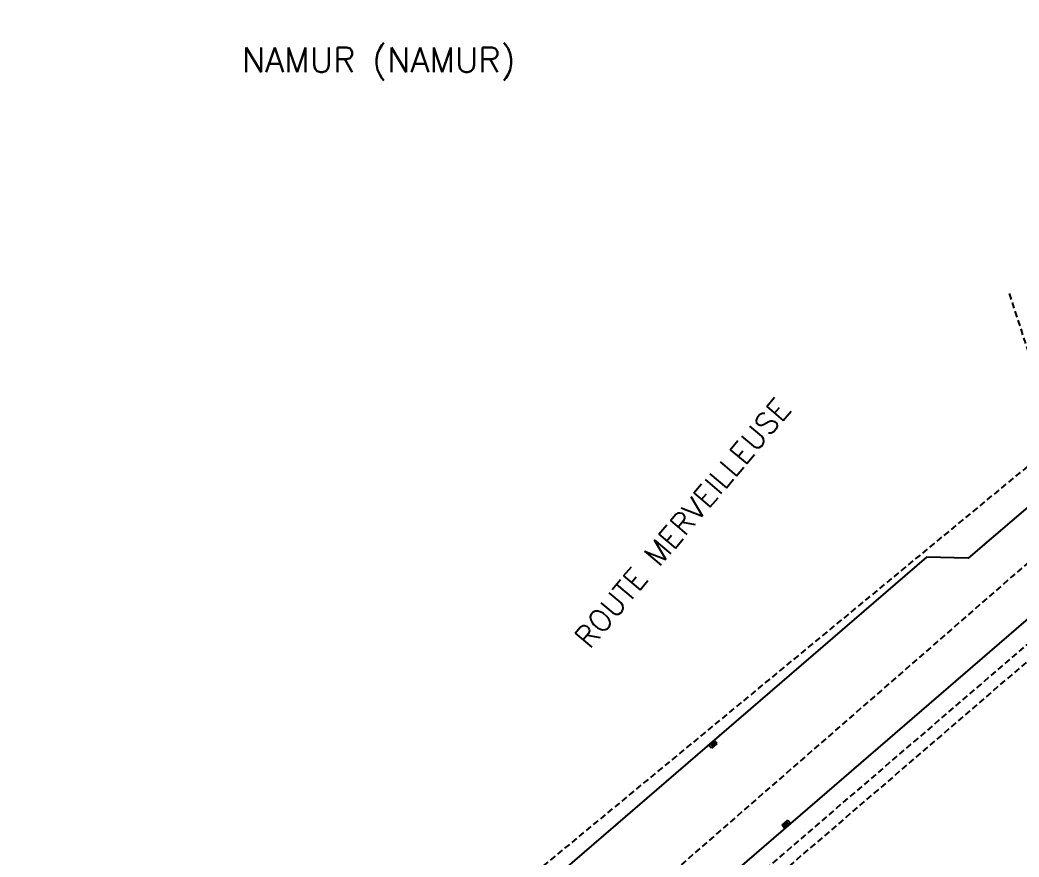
# Model space of a CAD drawing. Header units: millimetres. Extents: x 185000 to 186002, y 127000 to 128000.
# Drawn here: x 185000 to 185080.8, y 127674.1 to 127741.7 of the extents above; entities that cross this region are included whole.
import ezdxf
from ezdxf.enums import TextEntityAlignment as Align

# ---------------------------------------------------------------- set-up
doc = ezdxf.new("R2010")
doc.units = ezdxf.units.MM
doc.linetypes.add('DASHED', pattern=[0.75, 0.5, -0.25])
doc.layers.get('0').update_dxf_attribs({"linetype": 'CONTINUOUS'})
for name, color, linetype in [('W0001', 6, 'DASHED'), ('W0008', 7, 'CONTINUOUS'), ('W0112', 1, 'DASHED'), ('W0400', 7, 'CONTINUOUS'), ('W0980', 7, 'CONTINUOUS'), ('W0989', 7, 'CONTINUOUS')]:
    doc.layers.add(name, color=color, linetype=linetype)
doc.styles.get("Standard").update_dxf_attribs({"font": 'romans.shx', "width": 0.85})

# ---------------------------------------------------------------- blocks, each defined once
blk = doc.blocks.new('T400')
for p, q in [((-0.15, 0.3), (0.15, 0.3)), ((-0.15, -0.25), (-0.15, 0.3)), ((-0.15, 0.15), (0.15, 0.15)), ((-0.15, 0), (0.15, 0)), ((0.15, 0.3), (0.15, -0.25)), ((-0.15, -0.15), (0.15, -0.15)), ((-0.15, -0.25), (-0.15, -0.3)), ((-0.15, -0.3), (0.15, -0.3)), ((0.15, -0.3), (0.15, -0.25))]:
    blk.add_line(p, q)

msp = doc.modelspace()

# ---------------------------------------------------------------- linework, layer by layer
at = {"layer": 'W0001', "flags": 128}
msp.add_lwpolyline([(185147.112, 127762.004), (185136.931, 127750.561), (185132.088, 127745.486), (185128.12, 127741.682), (185124.988, 127738.984), (185121.591, 127736.37), (185109.434, 127727.432), (185107.037, 127725.644), (185104.495, 127723.427), (185101.508, 127720.303), (185099.109, 127717.085), (185096.295, 127712.799), (185094.857, 127710.593), (185092.813, 127707.905), (185090.46, 127705.528), (185080.131, 127696.655), (185023.049, 127646.922), (185020.207, 127644.046), (185016.626, 127640.283), (185011.885, 127635.166), (185008.381, 127631.293), (185004.822, 127626.973), (185001.979, 127623.192), (185000, 127620.403)], dxfattribs=at)
at = {"layer": 'W0008', "flags": 128}
for points in [[(185087.428, 127707.411), (185076.663, 127698.198), (185073.286, 127698.278), (185030.409, 127661.358)], [(185092.509, 127702.801), (185032.865, 127651.391)]]:
    msp.add_lwpolyline(points, dxfattribs=at)
at = {"layer": 'W0112', "flags": 128}
for points in [[(185151.495, 127758.518), (185131.097, 127737.06), (185108.824, 127721.011), (185105.028, 127717.138), (185105.118, 127706.564), (185100.804, 127707.89), (185031.787, 127648.593), (185000, 127610.873)], [(185152.26, 127757.79), (185131.795, 127736.261), (185109.515, 127720.206), (185106.088, 127716.71), (185106.188, 127705.13), (185101.05, 127706.708), (185032.54, 127647.847), (185000.62, 127609.968), (185000, 127608.696)], [(185079.968, 127719.578), (185083.897, 127707.629), (185035.787, 127667.964), (185035.653, 127668.104), (185035.465, 127667.95)]]:
    msp.add_lwpolyline(points, dxfattribs=at)

# ---------------------------------------------------------------- block references
at = {"layer": 'W0400'}
for p, rotation in [((185056.028, 127683.15), 130.8479656934864), ((185061.937, 127676.7), 130.768949464388)]:
    msp.add_blockref('T400', p, dxfattribs=dict(at, rotation=rotation))

# ---------------------------------------------------------------- texts
at = {"layer": 'W0980'}
msp.add_text('NAMUR (NAMUR)', height=2, dxfattribs=at).set_placement((185029, 127738.326), align=Align.MIDDLE)
at = {"layer": 'W0989'}
msp.add_text('ROUTE MERVEILLEUSE', height=1.75, rotation=49.81185, dxfattribs=at).set_placement((185053.563, 127701.046), align=Align.MIDDLE)

doc.saveas('drawing.dxf')
